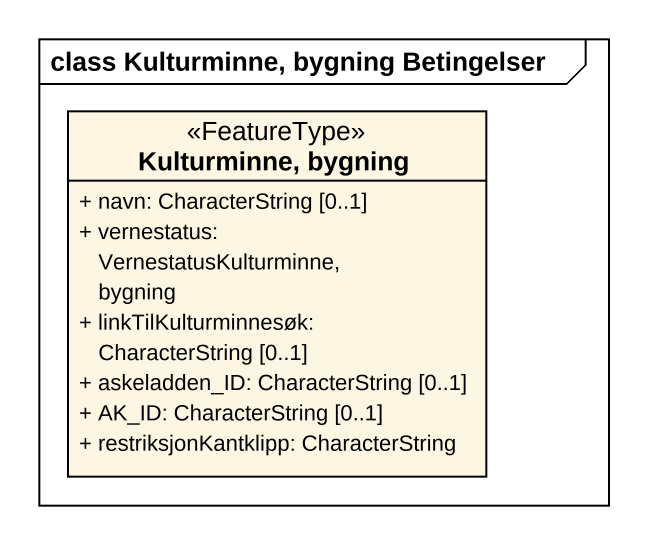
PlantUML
@startuml
mainframe class Kulturminne, bygning Betingelser
hide circle
hide empty members
skinparam classAttributeIconSize 0
class "Kulturminne, bygning" as Kulturminne_bygning <<FeatureType>> {
  + navn: CharacterString [0..1]
  + vernestatus: VernestatusKulturminne, bygning
  + linkTilKulturminnesøk: CharacterString [0..1]
  + askeladden_ID: CharacterString [0..1]
  + AK_ID: CharacterString [0..1]
  + restriksjonKantklipp: CharacterString
}
@enduml
